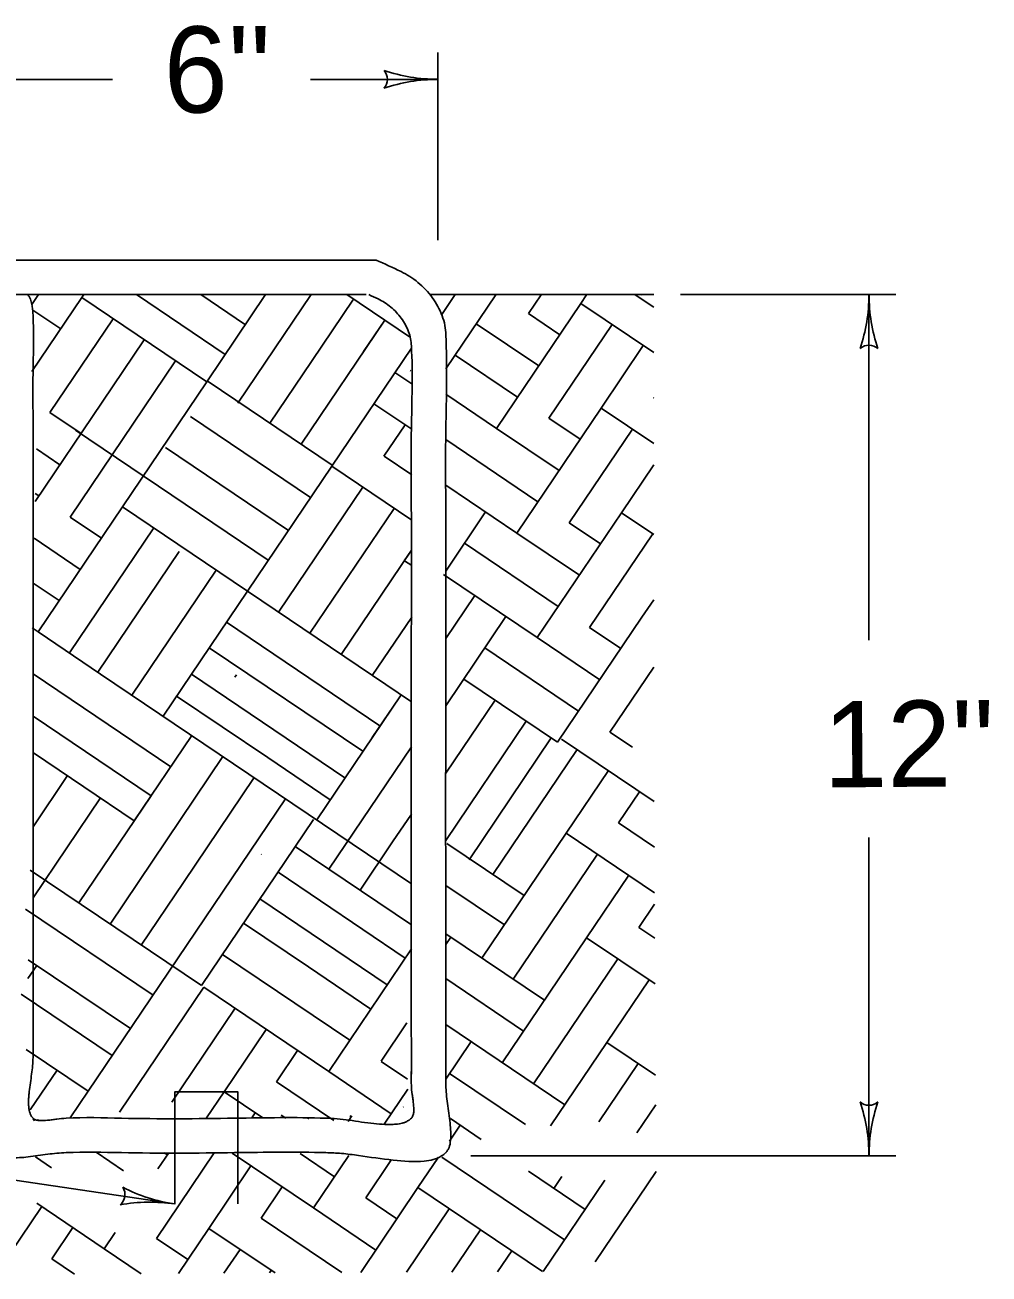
# Model space of a CAD drawing. Extents: x 1000 to 1036.3, y 1000 to 1022.
# Drawn here: x 1026.066 to 1028.305, y 1009.213 to 1012.114 of the extents above; entities that cross this region are included whole.
import ezdxf

# ---------------------------------------------------------------- set-up
doc = ezdxf.new("R2010")
doc.units = 0
doc.layers.add('Level 1', color=7, linetype='Continuous')

msp = doc.modelspace()

# ---------------------------------------------------------------- linework, layer by layer
at = {"layer": 'Level 1'}
for p, q in [((1027.0251, 1011.614), (1027.0251, 1012.0501)), ((1025.9397, 1011.9876), (1026.2695, 1011.9876)), ((1026.7293, 1011.9876), (1027.0253, 1011.9876)), ((1024.8487, 1011.5676), (1026.8818, 1011.5676)), ((1023.5713, 1011.4876), (1026.8592, 1011.4876)), ((1026.0823, 1011.465), (1026.0975, 1011.4876)), ((1026.0826, 1011.3089), (1026.1984, 1011.4806)), ((1026.1983, 1011.4806), (1026.203, 1011.4876)), ((1026.1984, 1011.4806), (1026.4886, 1011.2849)), ((1026.3252, 1011.4876), (1026.5315, 1011.3485)), ((1026.4746, 1011.4876), (1026.5782, 1011.4178)), ((1026.4886, 1011.2849), (1026.6253, 1011.4876)), ((1026.5611, 1011.2359), (1026.7309, 1011.4876)), ((1026.7315, 1011.3321), (1026.8293, 1011.4772)), ((1026.8139, 1011.4876), (1026.9616, 1011.388)), ((1027.0068, 1011.4876), (1027.5266, 1011.4876)), ((1027.0343, 1011.4412), (1027.0656, 1011.4876)), ((1027.0438, 1011.3152), (1027.1596, 1011.4869)), ((1027.1498, 1011.487), (1027.1491, 1011.4883)), ((1027.1617, 1011.177), (1027.3574, 1011.4672)), ((1027.2359, 1011.4435), (1027.2653, 1011.4871)), ((1027.3573, 1011.4671), (1027.3709, 1011.4873)), ((1027.3574, 1011.4672), (1027.5266, 1011.353)), ((1027.4838, 1011.4875), (1027.5266, 1011.4586)), ((1027.4991, 1011.487), (1027.4977, 1011.4879)), ((1027.5891, 1011.4876), (1028.0891, 1011.4876)), ((1028.0266, 1011.4876), (1028.0266, 1010.685)), ((1026.0844, 1011.4519), (1026.1494, 1011.408)), ((1027.2359, 1011.4435), (1027.3084, 1011.3946)), ((1026.1241, 1011.214), (1026.2709, 1011.4317)), ((1026.7078, 1011.1403), (1026.9019, 1011.4283)), ((1026.853, 1011.3557), (1026.9019, 1011.4283)), ((1027.1144, 1011.4199), (1027.2595, 1011.322)), ((1027.2832, 1011.2006), (1027.43, 1011.4182)), ((1026.2455, 1011.2376), (1026.3434, 1011.3828)), ((1026.7787, 1011.0891), (1026.9638, 1011.3635)), ((1027.0655, 1011.3474), (1027.2106, 1011.2495)), ((1027.4046, 1011.2242), (1027.5025, 1011.3693)), ((1026.1714, 1010.9711), (1026.416, 1011.3338)), ((1026.6352, 1011.1893), (1026.7315, 1011.3321)), ((1026.9255, 1011.3068), (1026.9646, 1011.2805)), ((1026.9627, 1011.3109), (1026.9613, 1011.3118)), ((1026.2928, 1010.9947), (1026.4885, 1011.2849)), ((1026.4915, 1011.2862), (1026.7802, 1011.0914)), ((1026.0899, 1011.0069), (1026.2456, 1011.2377)), ((1026.8766, 1011.2343), (1026.9646, 1011.1749)), ((1027.0438, 1011.2565), (1027.1617, 1011.177)), ((1027.5261, 1011.2478), (1027.5266, 1011.2486)), ((1027.5262, 1011.2478), (1027.5266, 1011.2475)), ((1026.1241, 1011.214), (1026.1967, 1011.1651)), ((1026.451, 1011.2047), (1026.7298, 1011.0166)), ((1027.2089, 1010.934), (1027.4046, 1011.2242)), ((1027.4046, 1011.2242), (1027.5266, 1011.1419)), ((1026.1841, 1011.1727), (1026.6315, 1010.8709)), ((1026.9002, 1011.1128), (1026.9491, 1011.1853)), ((1027.1616, 1011.177), (1027.3067, 1011.0791)), ((1027.2831, 1011.2006), (1027.3557, 1011.1516)), ((1027.3304, 1010.9576), (1027.4772, 1011.1752)), ((1027.0438, 1011.151), (1027.2578, 1011.0066)), ((1026.0928, 1011.1296), (1026.1477, 1011.0925)), ((1026.3927, 1011.1326), (1026.6782, 1010.94)), ((1026.583, 1010.799), (1026.7787, 1011.0891)), ((1026.7787, 1011.0891), (1026.9646, 1010.9638)), ((1026.9003, 1011.1128), (1026.9646, 1011.0694)), ((1027.4518, 1010.9812), (1027.5266, 1011.0922)), ((1026.6556, 1010.75), (1026.8513, 1011.0402)), ((1027.0438, 1011.0454), (1027.2089, 1010.934)), ((1026.0904, 1011.0257), (1026.0988, 1011.02)), ((1026.0971, 1010.7045), (1026.2928, 1010.9947)), ((1026.1713, 1010.9711), (1026.2439, 1010.9221)), ((1026.2928, 1010.9947), (1026.8732, 1010.6032)), ((1026.7281, 1010.7011), (1026.9238, 1010.9913)), ((1027.0438, 1010.8457), (1027.1363, 1010.983)), ((1027.2561, 1010.691), (1027.4518, 1010.9812)), ((1027.4518, 1010.9812), (1027.5266, 1010.9308)), ((1026.1696, 1010.6555), (1026.3654, 1010.9457)), ((1027.3303, 1010.9576), (1027.4029, 1010.9087)), ((1026.0879, 1010.9218), (1026.1949, 1010.8496)), ((1027.2088, 1010.934), (1027.354, 1010.8361)), ((1027.3776, 1010.7147), (1027.5244, 1010.9323)), ((1026.2356, 1010.6111), (1026.4247, 1010.8914)), ((1026.8007, 1010.6521), (1026.9638, 1010.894)), ((1026.9474, 1010.8698), (1026.9638, 1010.894)), ((1027.0874, 1010.9105), (1027.3051, 1010.7636)), ((1026.9475, 1010.8698), (1026.9646, 1010.8583)), ((1026.3147, 1010.5577), (1026.5104, 1010.8479)), ((1027.0385, 1010.8379), (1027.2561, 1010.691)), ((1026.0855, 1010.8179), (1026.146, 1010.7771)), ((1026.3872, 1010.5087), (1026.583, 1010.799)), ((1027.0438, 1010.6893), (1027.111, 1010.7889)), ((1027.499, 1010.7383), (1027.5266, 1010.7792)), ((1026.8731, 1010.6032), (1026.9646, 1010.7388)), ((1027.0438, 1010.5328), (1027.1835, 1010.74)), ((1027.3033, 1010.4481), (1027.4991, 1010.7383)), ((1026.0832, 1010.7138), (1026.0971, 1010.7045)), ((1026.5341, 1010.7266), (1026.8909, 1010.486)), ((1027.3776, 1010.7147), (1027.4501, 1010.6657)), ((1026.0971, 1010.7045), (1026.2422, 1010.6066)), ((1027.2561, 1010.691), (1027.4012, 1010.5931)), ((1026.4945, 1010.6677), (1026.8512, 1010.4271)), ((1027.1347, 1010.6675), (1027.3523, 1010.5206)), ((1027.4248, 1010.4717), (1027.5266, 1010.6226)), ((1026.0851, 1010.6071), (1026.4048, 1010.3913)), ((1026.2422, 1010.6066), (1026.9638, 1010.1196)), ((1026.4528, 1010.606), (1026.8096, 1010.3654)), ((1026.5539, 1010.5994), (1026.5577, 1010.6049)), ((1026.8732, 1010.6032), (1026.9638, 1010.5421)), ((1027.0857, 1010.5949), (1027.3033, 1010.4481)), ((1026.4185, 1010.5551), (1026.6302, 1010.4123)), ((1026.7439, 1010.268), (1026.9398, 1010.5583)), ((1027.0438, 1010.3763), (1027.1582, 1010.546)), ((1026.0851, 1010.5089), (1026.3594, 1010.3238)), ((1026.8731, 1010.4595), (1026.922, 1010.5321)), ((1027.0438, 1010.2198), (1027.2308, 1010.497)), ((1026.3203, 1010.2659), (1026.4537, 1010.4638)), ((1027.0978, 1010.175), (1027.2886, 1010.458)), ((1027.3124, 1010.4556), (1027.5275, 1010.3106)), ((1027.4248, 1010.4717), (1027.4772, 1010.4363)), ((1026.0862, 1010.4238), (1026.3203, 1010.2659)), ((1026.7722, 1010.1534), (1026.9638, 1010.4374)), ((1027.1531, 1010.1409), (1027.3488, 1010.4311)), ((1026.264, 1010.026), (1026.5263, 1010.4148)), ((1026.6301, 1010.4123), (1026.7752, 1010.3144)), ((1026.0851, 1010.2517), (1026.1653, 1010.3705)), ((1026.4344, 1010.1221), (1026.5988, 1010.3659)), ((1027.3234, 1010.237), (1027.4213, 1010.3822)), ((1027.4449, 1010.2606), (1027.4939, 1010.3332)), ((1026.0851, 1010.0871), (1026.2416, 1010.319)), ((1026.1915, 1010.0749), (1026.3594, 1010.3238)), ((1026.2134, 1009.6379), (1026.6714, 1010.3169)), ((1026.9203, 1010.2166), (1026.9638, 1010.281)), ((1026.4763, 1009.8828), (1026.7366, 1010.2688)), ((1027.445, 1010.2607), (1027.5281, 1010.2047)), ((1026.8447, 1010.1044), (1026.9203, 1010.2166)), ((1027.1277, 1009.9469), (1027.3235, 1010.237)), ((1027.3235, 1010.237), (1027.5286, 1010.0987)), ((1028.0266, 1010.2271), (1028.0266, 1009.4876)), ((1026.6149, 1010.1876), (1026.6154, 1010.1883)), ((1026.6943, 1010.2059), (1026.9638, 1010.024)), ((1027.0464, 1010.2128), (1027.2256, 1010.0919)), ((1027.2003, 1009.8979), (1027.396, 1010.1881)), ((1026.0788, 1010.1509), (1026.4763, 1009.8828)), ((1026.6542, 1010.1464), (1026.9496, 1009.947)), ((1027.3707, 1009.9941), (1027.4685, 1010.1392)), ((1026.3366, 1009.977), (1026.4344, 1010.1221)), ((1027.0438, 1010.1158), (1027.1798, 1010.0241)), ((1026.6122, 1010.0842), (1026.9077, 1009.8848)), ((1027.4922, 1010.0177), (1027.5288, 1010.072)), ((1026.068, 1010.0606), (1026.3639, 1009.861)), ((1026.5742, 1010.0279), (1026.7246, 1009.9264)), ((1027.4923, 1010.0177), (1027.5292, 1009.9928)), ((1027.0436, 1009.9786), (1027.0552, 1009.9958)), ((1027.0437, 1010.0035), (1027.2728, 1009.849)), ((1027.175, 1009.7039), (1027.3707, 1009.9941)), ((1027.3707, 1009.9941), (1027.5298, 1009.8868)), ((1026.5253, 1009.9554), (1026.8208, 1009.756)), ((1026.7718, 1009.6834), (1026.9638, 1009.968)), ((1026.0732, 1009.8996), (1026.0936, 1009.9298)), ((1026.0741, 1009.9429), (1026.3113, 1009.783)), ((1026.7246, 1009.9264), (1026.8697, 1009.8285)), ((1027.2475, 1009.6549), (1027.4433, 1009.9451)), ((1027.0438, 1009.8994), (1027.2246, 1009.7774)), ((1027.4179, 1009.7511), (1027.5158, 1009.8962)), ((1026.2859, 1009.589), (1026.4817, 1009.8792)), ((1026.4817, 1009.8792), (1026.7718, 1009.6834)), ((1026.0573, 1009.8631), (1026.269, 1009.7203)), ((1026.4074, 1009.6126), (1026.5542, 1009.8302)), ((1026.5288, 1009.6362), (1026.6267, 1009.7813)), ((1026.8933, 1009.7071), (1026.9534, 1009.7961)), ((1027.0437, 1009.7924), (1027.3201, 1009.606)), ((1027.0438, 1009.6659), (1027.1024, 1009.7528)), ((1027.2873, 1009.5575), (1027.4179, 1009.7511)), ((1027.4179, 1009.7511), (1027.531, 1009.6749)), ((1026.0695, 1009.7349), (1026.2134, 1009.6379)), ((1026.6503, 1009.6598), (1026.6993, 1009.7324)), ((1026.8933, 1009.707), (1026.9552, 1009.6653)), ((1027.3992, 1009.5668), (1027.4905, 1009.7022)), ((1026.4143, 1009.3758), (1024.3761, 1009.679)), ((1026.0787, 1009.5948), (1026.1408, 1009.6869)), ((1026.7718, 1009.6834), (1026.9169, 1009.5855)), ((1027.0527, 1009.6791), (1027.2285, 1009.5605)), ((1026.1712, 1009.5755), (1026.2134, 1009.6379)), ((1026.4879, 1009.5755), (1026.5289, 1009.6362)), ((1026.5289, 1009.6362), (1026.6189, 1009.5755)), ((1026.6504, 1009.6598), (1026.7837, 1009.5699)), ((1026.9007, 1009.5615), (1026.9555, 1009.6428)), ((1027.4871, 1009.5408), (1027.5313, 1009.6063)), ((1026.5935, 1009.5755), (1026.6014, 1009.5873)), ((1026.6616, 1009.5823), (1026.6725, 1009.575)), ((1026.817, 1009.5674), (1026.8258, 1009.5805)), ((1026.821, 1009.5805), (1026.8244, 1009.5783)), ((1026.9449, 1009.6005), (1026.9458, 1009.6017)), ((1026.0887, 1009.5687), (1026.0851, 1009.5733)), ((1026.0955, 1009.5708), (1026.0961, 1009.5717)), ((1026.0961, 1009.5717), (1026.098, 1009.5704)), ((1026.1042, 1009.5706), (1026.1042, 1009.5708)), ((1026.7258, 1009.5738), (1026.7222, 1009.5762)), ((1027.0522, 1009.522), (1027.0771, 1009.5588)), ((1027.0544, 1009.5741), (1027.1259, 1009.5259)), ((1026.2314, 1009.4958), (1026.2954, 1009.4527)), ((1026.3719, 1009.2956), (1026.5058, 1009.4942)), ((1026.3753, 1009.4572), (1026.4006, 1009.4948)), ((1026.3894, 1009.4949), (1026.3971, 1009.4896)), ((1026.5474, 1009.4939), (1026.7363, 1009.3665)), ((1026.7055, 1009.4929), (1026.7852, 1009.439)), ((1026.0905, 1009.4855), (1026.1283, 1009.46)), ((1026.4933, 1009.3192), (1026.5912, 1009.4644)), ((1026.7363, 1009.3665), (1026.8184, 1009.4883)), ((1026.8578, 1009.3901), (1026.9161, 1009.4765)), ((1026.9792, 1009.4137), (1027.027, 1009.4845)), ((1027.0344, 1009.4845), (1027.3195, 1009.2922)), ((1027.1021, 1009.4876), (1028.0891, 1009.4876)), ((1027.2355, 1009.452), (1027.3673, 1009.3631)), ((1027.2948, 1009.412), (1027.3133, 1009.4395)), ((1027.3909, 1009.2416), (1027.5322, 1009.451)), ((1026.6148, 1009.3429), (1026.6637, 1009.4154)), ((1026.8463, 1009.2166), (1026.9792, 1009.4137)), ((1026.9792, 1009.4137), (1027.2682, 1009.2188)), ((1027.27, 1009.2188), (1027.4132, 1009.4311)), ((1026.0936, 1009.3778), (1026.2504, 1009.272)), ((1026.8577, 1009.3901), (1026.9303, 1009.3411)), ((1026.0073, 1009.2248), (1026.1052, 1009.3699)), ((1026.7363, 1009.3665), (1026.8813, 1009.2686)), ((1026.9522, 1009.2171), (1027.0518, 1009.3648)), ((1026.1288, 1009.2484), (1026.1778, 1009.321)), ((1026.4226, 1009.2144), (1026.4933, 1009.3192)), ((1026.4933, 1009.3192), (1026.6471, 1009.2156)), ((1026.6149, 1009.3429), (1026.8024, 1009.2164)), ((1027.0581, 1009.2177), (1027.1243, 1009.3159)), ((1026.2504, 1009.272), (1026.2755, 1009.3093)), ((1026.3718, 1009.2956), (1026.4444, 1009.2467)), ((1026.2503, 1009.272), (1026.3364, 1009.2139)), ((1026.5285, 1009.2149), (1026.5659, 1009.2703)), ((1027.164, 1009.2182), (1027.1969, 1009.2669)), ((1026.129, 1009.2484), (1026.1813, 1009.2131)), ((1026.6344, 1009.2155), (1026.6384, 1009.2214))]:
    msp.add_line(p, q, dxfattribs=at)
msp.add_lwpolyline([(1026.4143, 1009.3758), (1026.4143, 1009.6362), (1026.5609, 1009.6362), (1026.5609, 1009.3758)], dxfattribs=at)
for centre, radius, start, end in [((1026.8767, 1011.9877), 0.0313, 318.7746, 40.8913), ((1027.0253, 1011.5967), 0.3909, 90, 108.6688), ((1027.0253, 1012.3786), 0.3909, 251.3472, 269.9939), ((1027.0253, 1011.5967), 0.3909, 89.9878, 90), ((1027.6357, 1011.4876), 0.3909, 341.3472, 359.9939), ((1028.4176, 1011.4876), 0.3909, 179.9878, 180), ((1028.4176, 1011.4876), 0.3909, 180, 198.6688), ((1028.0266, 1011.339), 0.0313, 48.7746, 130.8913), ((1028.0267, 1009.6363), 0.0313, 228.7746, 310.8913), ((1027.6357, 1009.4876), 0.3909, 0, 18.6688), ((1028.4176, 1009.4876), 0.3909, 161.3472, 179.9939), ((1027.6357, 1009.4876), 0.3909, 359.9878, 0), ((1026.2673, 1009.3977), 0.0313, 310.3116, 32.4283), ((1026.4718, 1009.7624), 0.3909, 242.8841, 261.5309), ((1026.3568, 1008.9891), 0.3909, 81.537, 100.2058), ((1026.3568, 1008.9891), 0.3909, 81.5248, 81.537)]:
    msp.add_arc(centre, radius, start, end, dxfattribs=at)
for points in [[(1026.8818, 1011.5676), (1026.9399, 1011.5411), (1026.96, 1011.53), (1026.9792, 1011.516), (1027.0123, 1011.4806), (1027.0352, 1011.4386), (1027.0416, 1011.4163), (1027.0438, 1011.3938), (1027.0438, 1011.1758), (1027.0438, 1010.964), (1027.0438, 1010.7714), (1027.0438, 1009.6774)], [(1026.0851, 1009.7165), (1026.0851, 1010.8292), (1026.0851, 1011.0025), (1026.0851, 1011.1116), (1026.0851, 1011.2015), (1026.0851, 1011.3042), (1026.0861, 1011.3631), (1026.0855, 1011.4315), (1026.085, 1011.4437), (1026.0839, 1011.4559), (1026.0817, 1011.468), (1026.08, 1011.474), (1026.078, 1011.4801), (1026.0735, 1011.4861)], [(1026.865, 1011.4876), (1026.8868, 1011.4775), (1026.9017, 1011.4693), (1026.9159, 1011.4588), (1026.9404, 1011.4326), (1026.9574, 1011.4016), (1026.9621, 1011.3851), (1026.9638, 1011.3684), (1026.9638, 1011.1758), (1026.9638, 1010.964), (1026.9638, 1010.7714), (1026.9638, 1009.6774)], [(1027.0438, 1009.6774), (1027.0438, 1009.652), (1027.0475, 1009.6091), (1027.0536, 1009.5637), (1027.0548, 1009.5232), (1027.0513, 1009.5071), (1027.0481, 1009.5005), (1027.0461, 1009.4976), (1027.045, 1009.4962), (1027.0444, 1009.4956), (1027.0438, 1009.495), (1027.034, 1009.4873), (1026.9937, 1009.4754), (1026.9218, 1009.4775), (1026.8412, 1009.4884), (1026.8017, 1009.4931), (1026.765, 1009.495), (1026.5533, 1009.495), (1026.2904, 1009.495), (1026.1621, 1009.495), (1026.1192, 1009.4913), (1026.0738, 1009.4852), (1026.0333, 1009.4839), (1026.0173, 1009.4875), (1026.0106, 1009.4907), (1026.0077, 1009.4927), (1026.0064, 1009.4938), (1026.0058, 1009.4944), (1026.0051, 1009.495), (1025.9991, 1009.5027), (1025.9896, 1009.5347), (1025.9913, 1009.5917), (1026, 1009.6557), (1026.0036, 1009.687), (1026.0051, 1009.7162), (1026.0051, 1009.7517)], [(1026.9638, 1009.6859), (1026.9638, 1009.652), (1026.9657, 1009.6303), (1026.9673, 1009.6195), (1026.9686, 1009.6087), (1026.9692, 1009.5888), (1026.9675, 1009.5809), (1026.9659, 1009.5777), (1026.9649, 1009.5762), (1026.9644, 1009.5756), (1026.9638, 1009.575), (1026.9568, 1009.5695), (1026.9499, 1009.566), (1026.9428, 1009.5634), (1026.9281, 1009.561), (1026.9152, 1009.5606), (1026.9024, 1009.5607), (1026.8768, 1009.5625), (1026.8193, 1009.5703), (1026.7912, 1009.5736), (1026.765, 1009.575), (1026.5533, 1009.575), (1026.2904, 1009.575), (1026.1621, 1009.575), (1026.1404, 1009.573), (1026.1296, 1009.5714), (1026.1188, 1009.5702), (1026.099, 1009.5696), (1026.0911, 1009.5713), (1026.0878, 1009.5728), (1026.0864, 1009.5738), (1026.0858, 1009.5744), (1026.0851, 1009.575), (1026.081, 1009.5807), (1026.0781, 1009.5869), (1026.0752, 1009.6003), (1026.0749, 1009.6094), (1026.0749, 1009.6186), (1026.0754, 1009.6277), (1026.0763, 1009.6367), (1026.0792, 1009.6571), (1026.0818, 1009.6776), (1026.0851, 1009.7162), (1026.0851, 1009.7165)]]:
    msp.add_spline(points, degree=3, dxfattribs=at)

# ---------------------------------------------------------------- texts
for s, p in [("6''", (1026.3894, 1011.9099)), ("12''", (1027.9209, 1010.343))]:
    msp.add_text(s, height=0.2, rotation=0.4607, dxfattribs=at).set_placement(p)

doc.saveas('drawing.dxf')
